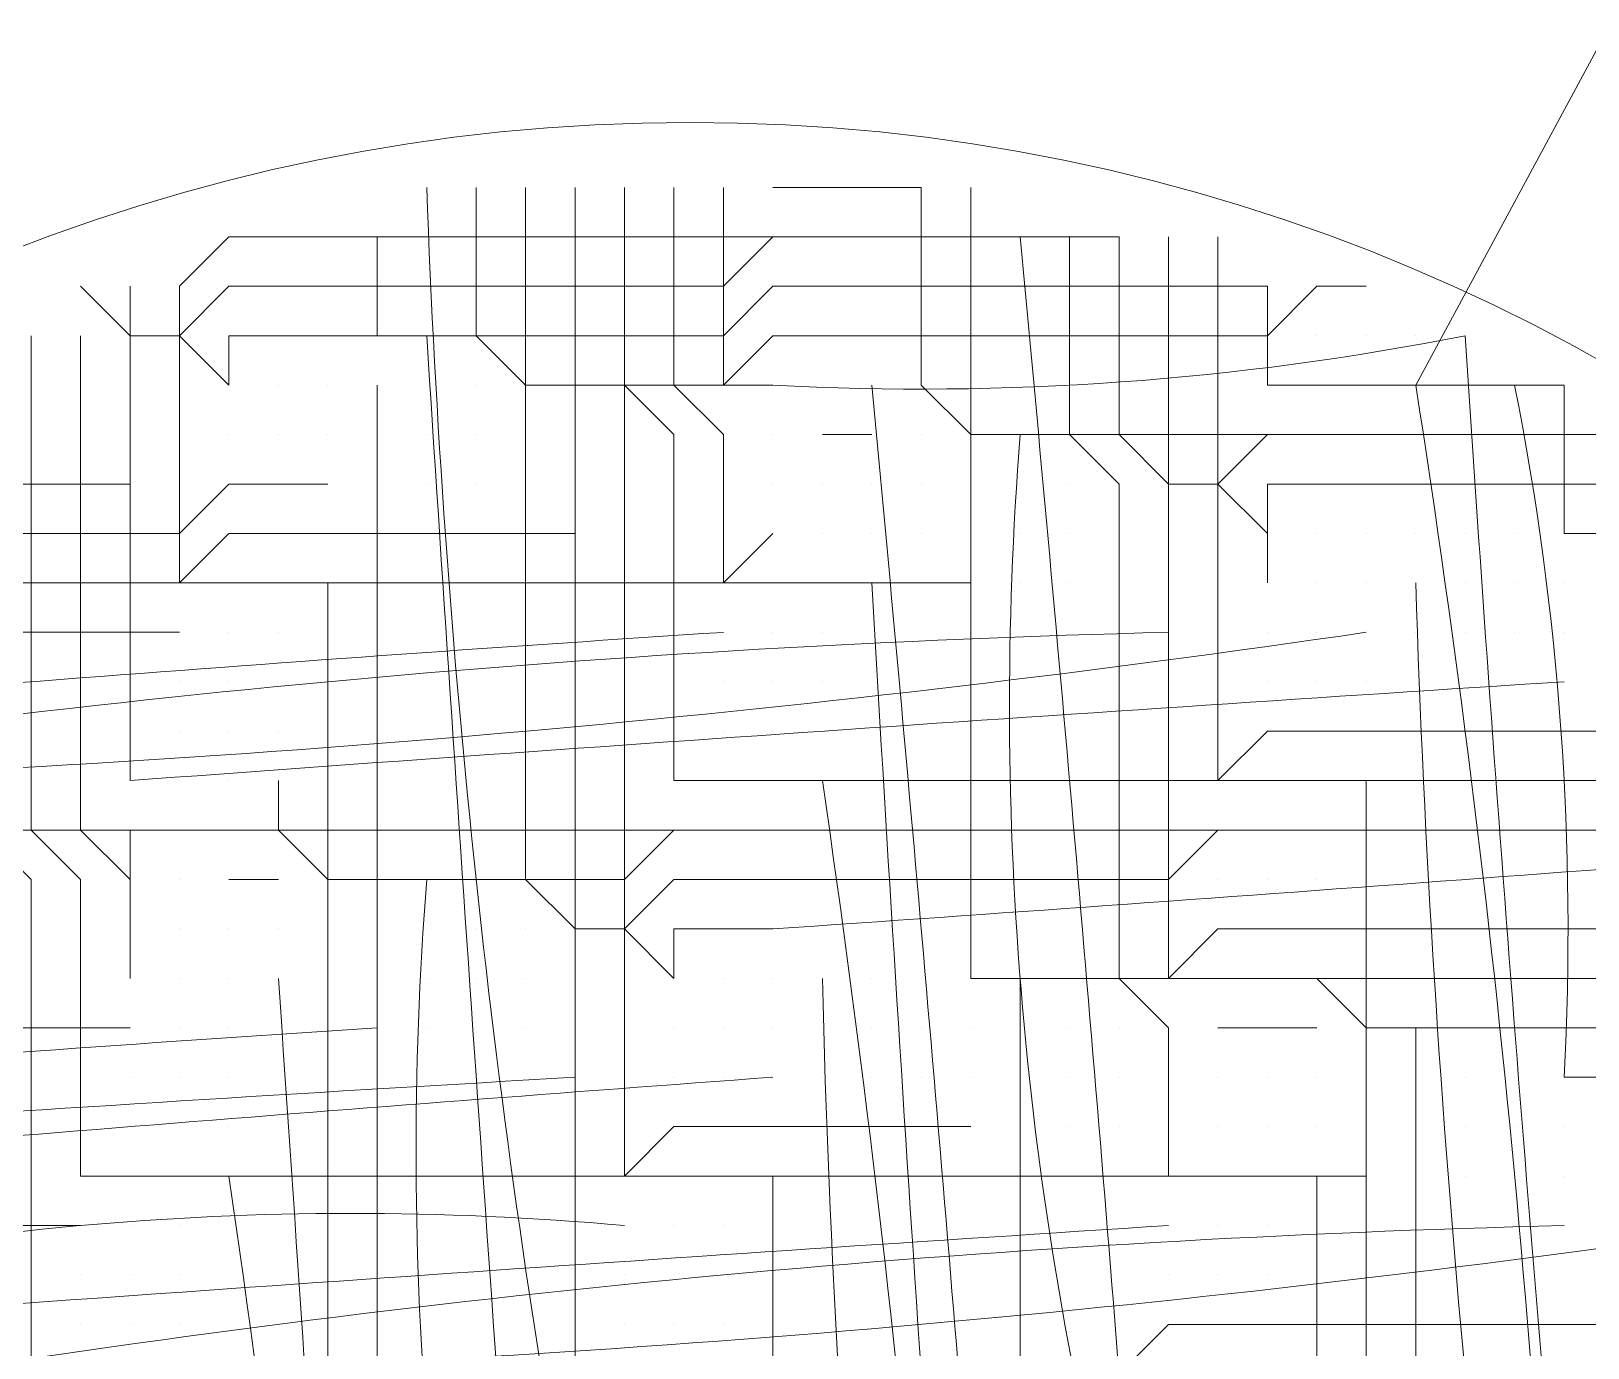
# Model space of a CAD drawing. Header units: centimetres. Extents: x -1638 to 1136, y -35 to 948.
# Drawn here: x -1094.463 to -1090.969, y 443.895 to 446.852 of the extents above; entities that cross this region are included whole.
import ezdxf

# ---------------------------------------------------------------- set-up
doc = ezdxf.new("R2010")
doc.units = ezdxf.units.CM
doc.layers.add('PDF _Attente électrique', color=1, linetype='Continuous')

# ---------------------------------------------------------------- blocks, each defined once
blk = doc.blocks.new('Attente électrique pour éclairage indirect')
at = {"layer": 'PDF _Attente électrique', "lineweight": 0}
for points in [[(1.6388, 1.6829), (1.5953, 1.6829), (1.5518, 1.6829), (1.5083, 1.6829), (1.4648, 1.6829), (1.4213, 1.6829), (1.3778, 1.6829), (1.3343, 1.6829), (1.2908, 1.6829), (1.2473, 1.6394), (1.2038, 1.6394), (1.1603, 1.6394), (1.1168, 1.6394), (1.0733, 1.6394), (1.0298, 1.6394), (0.9863, 1.6394), (0.9428, 1.6394), (0.8993, 1.6394), (0.8558, 1.6394), (0.8123, 1.6394), (0.7688, 1.6394, 0.030978), (0.6383, 3.0314), (3.3353, 8.0338)], [(-0.2317, 3.2054, 0.035309), (-0.1012, 1.9874), (-0.1012, 2.0309), (-0.1012, 2.0744), (-0.1012, 2.1179), (-0.0577, 2.1179), (-0.0142, 2.1179), (0.0293, 2.1179), (0.0728, 2.1179), (0.1163, 2.1179), (0.1598, 2.1179), (0.2033, 2.1179), (0.2468, 2.1179), (0.2903, 2.1179), (0.3338, 2.1179), (0.3773, 2.1179)], [(0.0293, 3.2054), (0.0293, 3.1619), (0.0293, 3.1184), (0.0293, 3.0749), (0.0293, 3.0314), (0.0728, 3.0314, 0.062258), (0.6818, 3.0749, 0.005917), (0.7688, 1.9439), (0.8123, 1.9439)], [(0.2903, 3.1619, -0.003759), (0.3773, 2.1614), (0.4208, 2.1614), (0.4643, 2.1614), (0.5078, 2.1614), (0.5513, 2.1614), (0.5948, 2.1614), (0.6383, 2.1614), (0.6818, 2.1614), (0.7253, 2.1614), (0.7688, 2.1614), (0.8123, 2.1614), (0.8558, 2.1614), (0.8993, 2.2049), (0.9428, 2.2049), (0.9863, 2.2049), (1.0298, 2.2049), (1.0733, 2.2049), (1.1168, 2.2049), (1.1603, 2.2049), (1.2038, 2.2049), (1.2473, 2.2049), (1.2908, 2.2049)], [(0.8123, 2.4224), (0.7688, 2.4224, 0.062258), (0.7253, 3.0314)], [(0.7688, 2.7704, 0.00237), (-0.4927, 2.6834), (-0.4927, 2.7269), (-0.4927, 2.7704), (-0.4927, 2.8139), (-0.4927, 2.8574), (-0.4927, 2.9009), (-0.4927, 2.9444), (-0.4927, 2.9879), (-0.4927, 3.0314), (-0.4927, 3.0749), (-0.5362, 3.1184)], [(0.9428, 2.2919, -0.027352), (-0.4927, 2.1614), (-0.5362, 2.1614), (-0.5797, 2.1614), (-0.5797, 2.2049), (-0.5797, 2.2484), (-0.5797, 2.2919), (-0.5797, 2.3354), (-0.5797, 2.3789), (-0.5797, 2.4224), (-0.5797, 2.4659), (-0.5797, 2.5094), (-0.5797, 2.5529), (-0.5797, 2.5964), (-0.6232, 2.6399)], [(-0.2317, 3.0749, 0.00237), (-0.1447, 1.8134), (-0.1012, 1.8134), (-0.0577, 1.8134), (-0.0142, 1.8134), (0.0293, 1.8134), (0.0728, 1.8134), (0.1163, 1.8134), (0.1598, 1.8134), (0.2033, 1.8134), (0.2468, 1.8134), (0.2903, 1.8134), (0.3338, 1.8134), (0.3773, 1.8569), (0.4208, 1.8569), (0.4643, 1.8569), (0.5078, 1.8569), (0.5513, 1.8569), (0.5948, 1.8569)], [(0.7688, 2.2919, 0.032811), (-0.6667, 2.1614), (-0.6667, 2.2049), (-0.6667, 2.2484), (-0.6667, 2.2919), (-0.6667, 2.3354), (-0.6667, 2.3789), (-0.6667, 2.4224), (-0.6667, 2.4659), (-0.6667, 2.5094), (-0.6667, 2.5529), (-0.6667, 2.5964), (-0.6667, 2.6399), (-0.7102, 2.6834), (-0.7102, 2.7269), (-0.7102, 2.7704), (-0.7102, 2.8139), (-0.7102, 2.8574), (-0.7102, 2.9009), (-0.7102, 2.9444), (-0.7102, 2.9879), (-0.7102, 3.0314)], [(-0.0577, 3.0314), (-0.0577, 2.9879), (-0.0577, 2.9444), (-0.0577, 2.9009), (-0.0577, 2.8574), (-0.0577, 2.8139), (-0.0577, 2.7704), (-0.0577, 2.7269), (-0.0577, 2.6834), (-0.0577, 2.6399), (-0.0577, 2.5964), (-0.0577, 2.5529), (-0.0142, 2.5094), (-0.0142, 2.5529), (0.0293, 2.5529), (0.0728, 2.5529, 0.002732), (1.2473, 2.6399)], [(1.3343, 2.1179, 0.003185), (0.2468, 2.0309, 0.003759), (0.1598, 3.0314)], [(0.2903, 2.9879, 0.082763), (0.3773, 1.9874), (0.3773, 2.0309), (0.4208, 2.0309, -0.005917), (1.5518, 2.1179), (1.5518, 2.0744), (1.5518, 2.0309), (1.5518, 1.9874), (1.5518, 1.9439), (1.5518, 1.9004), (1.5518, 1.8569), (1.5953, 1.8134), (1.5953, 1.7699), (1.5953, 1.7264), (1.5953, 1.6829), (1.5953, 1.6394), (1.5953, 1.5959), (1.5953, 1.5524), (1.5953, 1.5089), (1.5953, 1.4654), (1.5953, 1.4219), (1.5953, 1.3784), (1.6388, 1.3349)], [(0.5948, 2.8139, -0.027352), (-0.8407, 2.6834), (-0.8842, 2.6834), (-0.9277, 2.6834), (-0.9712, 2.6834), (-0.9712, 2.7269), (-0.9712, 2.7704), (-0.9712, 2.8139), (-0.9712, 2.8574)], [(0.1598, 2.8574, 0.004444), (0.2468, 1.5524), (0.2903, 1.5524), (0.2903, 1.5089), (0.2903, 1.4654), (0.2903, 1.4219), (0.3338, 1.4219), (0.3773, 1.4219), (0.4208, 1.4219), (0.4208, 1.3784), (0.4208, 1.3349), (0.4208, 1.2914), (0.4208, 1.2479), (0.4208, 1.2044), (0.4208, 1.1609), (0.4208, 1.1174), (0.4208, 1.0739, 0.002732), (1.5953, 1.1609)], [(0.6383, 2.8574, 0.030978), (0.7688, 1.4654), (0.7688, 1.5089), (0.8123, 1.5089), (0.8558, 1.5089), (0.8993, 1.5089), (0.9428, 1.5089), (0.9863, 1.5089), (1.0298, 1.5089), (1.0733, 1.5089), (1.1168, 1.5089), (1.1603, 1.5089), (1.2038, 1.5089), (1.2473, 1.5524), (1.2908, 1.5524), (1.3343, 1.5524), (1.3778, 1.5524), (1.4213, 1.5524), (1.4648, 1.5524), (1.5083, 1.5524), (1.5518, 1.5524), (1.5953, 1.5524), (1.6388, 1.5524)], [(0.0728, 2.4224, 0.003185), (-1.0147, 2.3354), (-1.0147, 2.3789), (-1.0147, 2.4224), (-1.0147, 2.4659), (-1.0147, 2.5094), (-1.0147, 2.5529), (-1.0147, 2.5964), (-1.0147, 2.6399), (-1.0147, 2.6834), (-1.0582, 2.7269), (-1.0582, 2.7704), (-1.0582, 2.8139)], [(0.4208, 2.8139, 0.032811), (-1.0147, 2.6834), (-1.0147, 2.7269), (-1.0147, 2.7704), (-1.0147, 2.8139), (-0.9712, 2.8139), (-0.9277, 2.8139)], [(-1.1017, 2.7704), (-1.1017, 2.7269), (-1.0582, 2.6834), (-1.0582, 2.6399), (-1.0582, 2.5964), (-1.0582, 2.5529), (-1.0582, 2.5094), (-1.0582, 2.4659), (-1.0582, 2.4224), (-1.0582, 2.3789), (-1.0582, 2.3354), (-1.0582, 2.2919), (-1.0582, 2.2484), (-1.0147, 2.2049), (-1.0147, 2.1614), (-1.0147, 2.2049, -0.09017), (-0.0577, 2.2919)], [(0.1163, 2.6834, -0.027352), (0.2468, 1.2479), (0.2903, 1.2479), (0.3338, 1.2479), (0.3773, 1.2479), (0.4208, 1.2479), (0.4643, 1.2479), (0.5078, 1.2479), (0.5513, 1.2479), (0.5948, 1.2479), (0.6383, 1.2479), (0.6818, 1.2479), (0.7253, 1.2479), (0.7688, 1.2914), (0.8123, 1.2914), (0.8558, 1.2914), (0.8993, 1.2914), (0.9428, 1.2914), (0.9863, 1.2914), (1.0298, 1.2914), (1.0733, 1.2914), (1.1168, 1.2914), (1.1603, 1.2914)], [(-0.2317, 2.5964, 0.082763), (-0.1447, 1.5959), (-0.1447, 1.6394), (-0.1012, 1.6394, 0.027352), (1.3343, 1.7699)], [(0.4208, 2.2919, 0.00237), (-0.8407, 2.2049), (-0.8407, 2.2484), (-0.8407, 2.2919), (-0.8407, 2.3354), (-0.8407, 2.3789), (-0.8407, 2.4224), (-0.8407, 2.4659), (-0.8407, 2.5094)], [(-0.3622, 2.5094, -0.002075), (-0.2752, 1.1609), (-0.2317, 1.2044), (-0.1882, 1.2044), (-0.1447, 1.2044), (-0.1012, 1.2044), (-0.0577, 1.2044), (-0.0142, 1.2044), (0.0293, 1.2044), (0.0728, 1.2044), (0.1163, 1.2044), (0.1598, 1.2044), (0.2033, 1.2044), (0.2468, 1.2044)], [(1.5518, 1.8569, 0.062258), (1.5953, 1.2044, 0.035081), (0.2468, 1.0739, -0.032811), (0.1163, 2.5094)], [(1.5518, 2.0744, 0.008264), (0.5948, 1.9874), (0.5948, 2.0309), (0.5948, 2.0744), (0.5948, 2.1179), (0.5948, 2.1614), (0.5948, 2.2049), (0.5948, 2.2484), (0.5948, 2.2919), (0.5948, 2.3354), (0.5948, 2.3789), (0.5948, 2.4224), (0.5948, 2.4659), (0.5513, 2.5094)], [(-0.4057, 2.3354, -0.027352), (-0.2752, 0.8999), (-0.2317, 0.8999), (-0.1882, 0.8999), (-0.1447, 0.8999), (-0.1012, 0.8999), (-0.0577, 0.8999), (-0.0142, 0.8999), (0.0293, 0.8999), (0.0728, 0.8999), (0.1163, 0.8999), (0.1598, 0.8999), (0.2033, 0.8999), (0.2468, 0.9434), (0.2903, 0.9434), (0.3338, 0.9434), (0.3773, 0.9434), (0.4208, 0.9434)]]:
    blk.add_lwpolyline(points, format="xyb", dxfattribs=at)
for points in [[(-0.1882, 3.2054), (-0.1882, 3.1619), (-0.1882, 3.1184), (-0.1882, 3.0749), (-0.1447, 3.0314), (-0.1447, 2.9879), (-0.1447, 2.9444), (-0.1447, 2.9009), (-0.1447, 2.8574), (-0.1447, 2.8139), (-0.1447, 2.7704), (-0.1447, 2.7269), (-0.1447, 2.6834), (-0.1447, 2.6399), (-0.1447, 2.5964), (-0.1012, 2.5529), (-0.1012, 2.5094), (-0.1012, 2.4659), (-0.1012, 2.4224), (-0.1012, 2.3789), (-0.1012, 2.3354), (-0.1012, 2.2919), (-0.1012, 2.2484), (-0.1012, 2.2049), (-0.1012, 2.1614)], [(0.3773, 2.1614), (0.4208, 2.2049), (0.4643, 2.2049), (0.5078, 2.2049), (0.5513, 2.2049), (0.5948, 2.2049), (0.6383, 2.2049), (0.6818, 2.2049), (0.7253, 2.2049), (0.7688, 2.2049), (0.8123, 2.2049)], [(-0.1447, 3.2054), (-0.1447, 3.1619), (-0.1447, 3.1184), (-0.1447, 3.0749), (-0.1447, 3.0314), (-0.1012, 3.0314), (-0.0577, 3.0314), (-0.0142, 3.0314), (0.0293, 3.0314), (0.0728, 3.0749), (0.1163, 3.0749), (0.1598, 3.0749), (0.2033, 3.0749), (0.2468, 3.0749), (0.2903, 3.0749), (0.3338, 3.0749), (0.3773, 3.0749), (0.4208, 3.0749), (0.4643, 3.0749), (0.5078, 3.0749), (0.5513, 3.1184), (0.5948, 3.1184)], [(-0.1012, 3.2054), (-0.1012, 3.1619), (-0.1012, 3.1184), (-0.1012, 3.0749), (-0.1012, 3.0314), (-0.1012, 2.9879), (-0.1012, 2.9444), (-0.1012, 2.9009), (-0.1012, 2.8574), (-0.1012, 2.8139), (-0.1012, 2.7704), (-0.1012, 2.7269), (-0.1012, 2.6834), (-0.1012, 2.6399), (-0.1012, 2.5964), (-0.1012, 2.5529), (-0.0577, 2.5529), (-0.0142, 2.5964), (0.0293, 2.5964), (0.0728, 2.5964), (0.1163, 2.5964), (0.1598, 2.5964), (0.2033, 2.5964), (0.2468, 2.5964), (0.2903, 2.5964), (0.3338, 2.5964), (0.3773, 2.5964), (0.4208, 2.5964), (0.4643, 2.6399), (0.5078, 2.6399), (0.5513, 2.6399), (0.5948, 2.6399), (0.6383, 2.6399), (0.6818, 2.6399), (0.7253, 2.6399), (0.7688, 2.6399), (0.8123, 2.6399)], [(-0.0577, 3.2054), (-0.0577, 3.1619), (-0.0577, 3.1184), (-0.0577, 3.0749), (-0.0577, 3.0314), (-0.0142, 2.9879), (-0.0142, 2.9444), (-0.0142, 2.9009), (-0.0142, 2.8574), (-0.0142, 2.8139), (-0.0142, 2.7704), (-0.0142, 2.7269), (-0.0142, 2.6834), (0.0293, 2.6834), (0.0728, 2.6834), (0.1163, 2.6834), (0.1598, 2.6834), (0.2033, 2.6834), (0.2468, 2.6834), (0.2903, 2.6834), (0.3338, 2.6834), (0.3773, 2.6834), (0.4208, 2.6834), (0.4643, 2.6834), (0.5078, 2.7269), (0.5513, 2.7269), (0.5948, 2.7269), (0.6383, 2.7269), (0.6818, 2.7269), (0.7253, 2.7269), (0.7688, 2.7269), (0.8123, 2.7269)], [(-0.0142, 3.2054), (-0.0142, 3.1619), (-0.0142, 3.1184), (-0.0142, 3.0749), (-0.0142, 3.0314), (0.0293, 2.9879), (0.0293, 2.9444), (0.0293, 2.9009), (0.0293, 2.8574), (0.0728, 2.8574), (0.1163, 2.8574), (0.1598, 2.8574), (0.2033, 2.8574), (0.2468, 2.8574)], [(0.0728, 3.2054), (0.1163, 3.2054), (0.1598, 3.2054), (0.2033, 3.2054), (0.2033, 3.1619), (0.2033, 3.1184), (0.2033, 3.0749), (0.2033, 3.0314), (0.2468, 2.9879), (0.2468, 2.9444), (0.2468, 2.9009), (0.2468, 2.8574), (0.2468, 2.8139), (0.2468, 2.7704), (0.2468, 2.7269), (0.2468, 2.6834), (0.2468, 2.6399), (0.2468, 2.5964), (0.2468, 2.5529), (0.2468, 2.5094), (0.2903, 2.5094), (0.3338, 2.5094), (0.3773, 2.5094), (0.4208, 2.5094), (0.4643, 2.5529), (0.5078, 2.5529), (0.5513, 2.5529), (0.5948, 2.5529), (0.6383, 2.5529), (0.6818, 2.5529), (0.7253, 2.5529), (0.7688, 2.5529), (0.8123, 2.5529)], [(0.0728, 3.2054), (0.0728, 3.2054)], [(0.1163, 3.2054), (0.1163, 3.2054)], [(0.1598, 3.2054), (0.1598, 3.2054)], [(0.2468, 3.2054), (0.2468, 3.1619), (0.2468, 3.1184), (0.2468, 3.0749), (0.2468, 3.0314), (0.2468, 2.9879), (0.2903, 2.9879), (0.3338, 2.9879), (0.3773, 2.9879), (0.4208, 2.9879), (0.4643, 2.9879), (0.5078, 2.9879)], [(-0.4927, 3.1184), (-0.4927, 3.0749), (-0.4492, 3.0749), (-0.4057, 3.1184), (-0.3622, 3.1184), (-0.3187, 3.1184), (-0.2752, 3.1184), (-0.2317, 3.1184), (-0.1882, 3.1184), (-0.1447, 3.1184), (-0.1012, 3.1184), (-0.0577, 3.1184), (-0.0142, 3.1184), (0.0293, 3.1184), (0.0728, 3.1619), (0.1163, 3.1619), (0.1598, 3.1619), (0.2033, 3.1619), (0.2468, 3.1619), (0.2903, 3.1619), (0.3338, 3.1619), (0.3773, 3.1619), (0.3773, 3.1184), (0.3773, 3.0749), (0.3773, 3.0314), (0.3773, 2.9879), (0.4208, 2.9444), (0.4208, 2.9009), (0.4208, 2.8574), (0.4208, 2.8139), (0.4208, 2.7704), (0.4208, 2.7269), (0.4208, 2.6834), (0.4208, 2.6399), (0.4208, 2.5964), (0.4208, 2.5529), (0.4208, 2.5094), (0.4643, 2.5094), (0.5078, 2.5094), (0.5513, 2.5094), (0.5948, 2.5094), (0.6383, 2.5094), (0.6818, 2.5094), (0.7253, 2.5094), (0.7688, 2.5094), (0.8123, 2.5094)], [(0.0728, 3.1619), (0.0293, 3.1619), (-0.0142, 3.1619), (-0.0577, 3.1619), (-0.1012, 3.1619), (-0.1447, 3.1619), (-0.1882, 3.1619), (-0.2317, 3.1619), (-0.2752, 3.1619), (-0.3187, 3.1619), (-0.3622, 3.1619), (-0.4057, 3.1619), (-0.4492, 3.1184), (-0.4492, 3.0749), (-0.4057, 3.0314), (-0.4057, 3.0749), (-0.3622, 3.0749), (-0.3187, 3.0749), (-0.2752, 3.0749), (-0.2317, 3.0749), (-0.1882, 3.0749), (-0.1447, 3.0749), (-0.1012, 3.0749), (-0.0577, 3.0749), (-0.0142, 3.0749), (0.0293, 3.0749), (0.0728, 3.1184), (0.1163, 3.1184), (0.1598, 3.1184), (0.2033, 3.1184), (0.2468, 3.1184), (0.2903, 3.1184), (0.3338, 3.1184), (0.3773, 3.1184), (0.4208, 3.1184), (0.4643, 3.1184), (0.5078, 3.1184), (0.5078, 3.0749), (0.5078, 3.0314), (0.5513, 3.0314), (0.5948, 3.0314), (0.6383, 3.0314), (0.6818, 3.0314), (0.7253, 3.0314), (0.7688, 3.0314), (0.7688, 2.9879), (0.7688, 2.9444), (0.7688, 2.9009), (0.8123, 2.9009)], [(-0.4057, 3.1619), (-0.4057, 3.1619)], [(-0.3622, 3.1619), (-0.3622, 3.1619)], [(-0.3187, 3.1619), (-0.3187, 3.1619)], [(-0.2752, 3.0749), (-0.2752, 3.1184), (-0.2752, 3.1619)], [(0.0728, 3.1619), (0.0728, 3.1619)], [(0.1163, 3.1619), (0.1163, 3.1619)], [(0.1598, 3.1619), (0.1598, 3.1619)], [(0.3338, 3.1619), (0.3338, 3.1184), (0.3338, 3.0749), (0.3338, 3.0314), (0.3338, 2.9879), (0.3773, 2.9444), (0.3773, 2.9009), (0.3773, 2.8574), (0.3773, 2.8139), (0.3773, 2.7704), (0.3773, 2.7269), (0.3773, 2.6834), (0.3773, 2.6399), (0.3773, 2.5964), (0.3773, 2.5529), (0.3773, 2.5094), (0.4208, 2.4659), (0.4208, 2.4224), (0.4208, 2.3789), (0.4208, 2.3354), (0.4643, 2.3354), (0.5078, 2.3354), (0.5513, 2.3354), (0.5948, 2.3354)], [(0.4208, 3.1619), (0.4208, 3.1184), (0.4208, 3.0749), (0.4208, 3.0314), (0.4208, 2.9879), (0.4208, 2.9444), (0.4643, 2.9444), (0.5078, 2.9879), (0.5513, 2.9879), (0.5948, 2.9879), (0.6383, 2.9879), (0.6818, 2.9879), (0.7253, 2.9879), (0.7688, 2.9879), (0.8123, 2.9879)], [(0.4643, 3.1619), (0.4643, 3.1184), (0.4643, 3.0749), (0.4643, 3.0314), (0.4643, 2.9879), (0.4643, 2.9444), (0.5078, 2.9009), (0.5078, 2.8574), (0.5078, 2.9009), (0.5078, 2.9444), (0.5513, 2.9444), (0.5948, 2.9444), (0.6383, 2.9444), (0.6818, 2.9444), (0.7253, 2.9444), (0.7688, 2.9444), (0.8123, 2.9444)], [(-0.4057, 3.1184), (-0.4057, 3.1184)], [(-0.3622, 3.1184), (-0.3622, 3.1184)], [(-0.3187, 3.1184), (-0.3187, 3.1184)], [(0.0728, 3.1184), (0.0728, 3.1184)], [(0.1163, 3.1184), (0.1163, 3.1184)], [(0.1598, 3.1184), (0.1598, 3.1184)], [(0.5513, 3.1184), (0.5513, 3.1184)], [(-0.5797, 3.0749), (-0.5797, 3.0749)], [(-0.5797, 3.0749), (-0.5797, 3.0314), (-0.5797, 2.9879), (-0.5797, 2.9444), (-0.5797, 2.9009), (-0.5797, 2.8574), (-0.5797, 2.8139), (-0.5797, 2.7704), (-0.5797, 2.7269), (-0.5797, 2.6834), (-0.5797, 2.6399), (-0.5362, 2.5964), (-0.5362, 2.5529), (-0.5362, 2.5094), (-0.5362, 2.4659), (-0.5362, 2.4224), (-0.5362, 2.3789), (-0.5362, 2.3354), (-0.4927, 2.3354), (-0.4492, 2.3354), (-0.4057, 2.3354), (-0.3622, 2.3354), (-0.3187, 2.3354), (-0.2752, 2.3354), (-0.2317, 2.3354), (-0.1882, 2.3354), (-0.1447, 2.3354), (-0.1012, 2.3354), (-0.0577, 2.3354), (-0.0142, 2.3789), (0.0293, 2.3789), (0.0728, 2.3789), (0.1163, 2.3789), (0.1598, 2.3789), (0.2033, 2.3789), (0.2468, 2.3789)], [(-0.5362, 3.0749), (-0.5362, 3.0749)], [(-0.5362, 3.0749), (-0.5362, 3.0314), (-0.5362, 2.9879), (-0.5362, 2.9444), (-0.5362, 2.9009), (-0.5362, 2.8574), (-0.5362, 2.8139), (-0.5362, 2.7704), (-0.5362, 2.7269), (-0.5362, 2.6834), (-0.5362, 2.6399), (-0.4927, 2.5964), (-0.4927, 2.5529), (-0.4927, 2.5094), (-0.4927, 2.5529), (-0.4927, 2.5964), (-0.4927, 2.6399), (-0.4492, 2.6399), (-0.4057, 2.6399), (-0.3622, 2.6399), (-0.3187, 2.6399), (-0.2752, 2.6399), (-0.2317, 2.6399), (-0.1882, 2.6399), (-0.1447, 2.6399), (-0.1012, 2.6399), (-0.0577, 2.6399), (-0.0142, 2.6399)], [(-0.4492, 3.0749), (-0.4492, 3.0314), (-0.4492, 2.9879), (-0.4492, 2.9444), (-0.4492, 2.9009), (-0.4492, 2.8574), (-0.4057, 2.8574), (-0.3622, 2.8574), (-0.3187, 2.8574), (-0.2752, 2.8574), (-0.2317, 2.8574), (-0.1882, 2.8574), (-0.1447, 2.8574), (-0.1012, 2.8574), (-0.0577, 2.8574), (-0.0142, 2.8574), (0.0293, 2.8574), (0.0728, 2.9009)], [(-0.3622, 3.0749), (-0.3622, 3.0749)], [(-0.3187, 3.0749), (-0.3187, 3.0749)], [(0.0728, 3.0749), (0.0728, 3.0749)], [(0.1163, 3.0749), (0.1163, 3.0749)], [(0.1598, 3.0749), (0.1598, 3.0749)], [(0.5513, 3.0749), (0.5513, 3.0749)], [(0.5948, 3.0749), (0.5948, 3.0749)], [(0.6383, 3.0749), (0.6383, 3.0749)], [(-0.6667, 3.0314), (-0.6667, 2.9879), (-0.6667, 2.9444), (-0.6667, 2.9009), (-0.6667, 2.8574), (-0.6667, 2.8139), (-0.6667, 2.7704), (-0.6667, 2.7269), (-0.6667, 2.6834), (-0.6667, 2.6399), (-0.6232, 2.6399), (-0.5797, 2.6399), (-0.5362, 2.6399), (-0.4927, 2.6399)], [(-0.5797, 3.0314), (-0.5797, 3.0314)], [(-0.5362, 3.0314), (-0.5362, 3.0314)], [(-0.4927, 3.0314), (-0.4927, 3.0314)], [(-0.4492, 3.0314), (-0.4492, 3.0314)], [(-0.4057, 3.0314), (-0.4057, 3.0314)], [(-0.3622, 3.0314), (-0.3622, 3.0314)], [(-0.3622, 3.0314), (-0.3622, 3.0314)], [(-0.3187, 3.0314), (-0.3187, 3.0314)], [(-0.3187, 3.0314), (-0.3187, 3.0314)], [(-0.2752, 3.0314), (-0.2752, 3.0314)], [(-0.2752, 3.0314), (-0.2752, 2.9879), (-0.2752, 2.9444), (-0.2752, 2.9009), (-0.2752, 2.8574), (-0.2752, 2.8139), (-0.2752, 2.7704), (-0.2752, 2.7269), (-0.2752, 2.6834), (-0.2752, 2.6399), (-0.2752, 2.5964), (-0.2752, 2.5529), (-0.2752, 2.5094), (-0.2752, 2.4659), (-0.2752, 2.4224), (-0.2752, 2.3789), (-0.2752, 2.3354), (-0.2752, 2.2919), (-0.2752, 2.2484), (-0.2752, 2.2049), (-0.2752, 2.1614)], [(-0.2317, 3.0314), (-0.2317, 3.0314)], [(-0.1882, 3.0314), (-0.1882, 3.0314)], [(0.0728, 3.0314), (0.0728, 3.0314)], [(0.1163, 3.0314), (0.1163, 3.0314)], [(0.5513, 3.0314), (0.5513, 3.0314)], [(0.5948, 3.0314), (0.5948, 3.0314)], [(-0.5797, 2.9879), (-0.5797, 2.9879)], [(-0.5362, 2.9879), (-0.5362, 2.9879)], [(-0.4927, 2.9879), (-0.4927, 2.9879)], [(-0.4492, 2.9879), (-0.4492, 2.9879)], [(-0.4492, 2.9444), (-0.4492, 2.9879)], [(-0.4057, 2.9879), (-0.4057, 2.9879)], [(-0.4057, 2.9879), (-0.4057, 2.9879)], [(-0.3622, 2.9879), (-0.3622, 2.9879)], [(-0.3622, 2.9879), (-0.3622, 2.9879)], [(-0.3187, 2.9879), (-0.3187, 2.9879)], [(-0.3187, 2.9879), (-0.3187, 2.9879)], [(-0.2752, 2.9879), (-0.2752, 2.9879)], [(-0.2317, 2.9879), (-0.2317, 2.9879)], [(-0.1882, 2.9879), (-0.1882, 2.9879)], [(-0.1447, 2.9879), (-0.1447, 2.9879)], [(-0.1012, 2.9879), (-0.1012, 2.9879)], [(-0.0577, 2.9879), (-0.0577, 2.9879)], [(-0.0142, 2.9879), (-0.0142, 2.9879)], [(0.0293, 2.9879), (0.0293, 2.9879)], [(0.0293, 2.9009), (0.0293, 2.9444), (0.0293, 2.9879)], [(0.0728, 2.9879), (0.0728, 2.9879)], [(0.0728, 2.9879), (0.0728, 2.9879)], [(0.1163, 2.9879), (0.1163, 2.9879)], [(0.1163, 2.9879), (0.1163, 2.9879)], [(0.1598, 2.9879), (0.1163, 2.9879)], [(0.1598, 2.9879), (0.1598, 2.9879)], [(0.2033, 2.9879), (0.2033, 2.9879)], [(0.5078, 2.9879), (0.5078, 2.9879)], [(0.5513, 2.9879), (0.5513, 2.9879)], [(0.5948, 2.9879), (0.5948, 2.9879)], [(-0.1012, 2.9009), (-0.1447, 2.9009), (-0.1882, 2.9009), (-0.2317, 2.9009), (-0.2752, 2.9009), (-0.3187, 2.9009), (-0.3622, 2.9009), (-0.4057, 2.9009), (-0.4492, 2.8574), (-0.4927, 2.8574), (-0.5362, 2.8574), (-0.5797, 2.8574), (-0.6232, 2.8574)], [(-0.6232, 2.9009), (-0.5797, 2.9009), (-0.5362, 2.9009), (-0.4927, 2.9009), (-0.4492, 2.9009), (-0.4057, 2.9444), (-0.3622, 2.9444), (-0.3187, 2.9444)], [(-0.8842, 2.9444), (-0.8407, 2.9444), (-0.7972, 2.9444), (-0.7537, 2.9444), (-0.7102, 2.9444), (-0.6667, 2.9444), (-0.6232, 2.9444), (-0.5797, 2.9444), (-0.5362, 2.9444), (-0.4927, 2.9444)], [(-0.4057, 2.9444), (-0.4057, 2.9444)], [(-0.3622, 2.9444), (-0.3622, 2.9444)], [(-0.3187, 2.9444), (-0.3187, 2.9444)], [(-0.2752, 2.9444), (-0.2752, 2.9444)], [(-0.2317, 2.9444), (-0.2317, 2.9444)], [(-0.1882, 2.9444), (-0.1882, 2.9444)], [(-0.1447, 2.9444), (-0.1447, 2.9444)], [(-0.1012, 2.9444), (-0.1012, 2.9444)], [(-0.0577, 2.9444), (-0.0577, 2.9444)], [(-0.0142, 2.9444), (-0.0142, 2.9444)], [(0.0728, 2.9444), (0.0728, 2.9444)], [(0.0728, 2.9444), (0.0728, 2.9444)], [(0.1163, 2.9444), (0.1163, 2.9444)], [(0.1163, 2.9444), (0.1163, 2.9444)], [(0.1598, 2.9444), (0.1598, 2.9444)], [(0.1598, 2.9444), (0.1598, 2.9444)], [(0.2033, 2.9444), (0.2033, 2.9444)], [(0.2468, 2.9444), (0.2468, 2.9444)], [(0.2903, 2.9444), (0.2903, 2.9444)], [(0.3338, 2.9444), (0.3338, 2.9444)], [(0.3773, 2.9444), (0.3773, 2.9444)], [(0.4643, 2.9444), (0.4643, 2.9009), (0.4643, 2.8574), (0.4643, 2.8139), (0.4643, 2.7704), (0.4643, 2.7269), (0.4643, 2.6834), (0.5078, 2.6834), (0.5513, 2.6834), (0.5948, 2.6834), (0.6383, 2.6834), (0.6818, 2.6834), (0.7253, 2.6834), (0.7688, 2.6834), (0.8123, 2.6834), (0.8558, 2.6834), (0.8993, 2.6834), (0.9428, 2.6834), (0.9863, 2.7269), (1.0298, 2.7269), (1.0733, 2.7269), (1.1168, 2.7269)], [(0.5513, 2.9444), (0.5513, 2.9444)], [(0.5948, 2.9444), (0.5948, 2.9444)], [(-0.4057, 2.9009), (-0.4057, 2.9009)], [(-0.3622, 2.9009), (-0.3622, 2.9009)], [(-0.3187, 2.9009), (-0.3187, 2.9009)], [(-0.0577, 2.9009), (-0.0577, 2.9009)], [(-0.0142, 2.9009), (-0.0142, 2.9009)], [(0.0728, 2.9009), (0.0728, 2.9009)], [(0.1163, 2.9009), (0.1163, 2.9009)], [(0.1163, 2.9009), (0.1163, 2.9009)], [(0.1598, 2.9009), (0.1598, 2.9009)], [(0.1598, 2.9009), (0.1598, 2.9009)], [(0.2033, 2.9009), (0.2033, 2.9009)], [(0.2468, 2.9009), (0.2468, 2.9009)], [(0.2903, 2.9009), (0.2903, 2.9009)], [(0.3338, 2.9009), (0.3338, 2.9009)], [(0.3773, 2.9009), (0.3773, 2.9009)], [(0.4208, 2.9009), (0.4208, 2.9009)], [(0.4643, 2.9009), (0.4643, 2.9009)], [(0.5513, 2.9009), (0.5513, 2.9009)], [(0.5513, 2.9009), (0.5513, 2.9009)], [(0.5948, 2.9009), (0.5948, 2.9009)], [(0.5948, 2.9009), (0.5948, 2.9009)], [(0.6383, 2.9009), (0.6383, 2.9009)], [(0.6383, 2.9009), (0.6383, 2.9009)], [(0.6818, 2.9009), (0.6818, 2.9009)], [(0.7253, 2.9009), (0.7253, 2.9009)], [(-0.4057, 2.8574), (-0.4057, 2.8574)], [(-0.3622, 2.8574), (-0.3622, 2.8574)], [(-0.3187, 2.8574), (-0.3187, 2.8139), (-0.3187, 2.7704), (-0.3187, 2.7269), (-0.3187, 2.6834), (-0.3187, 2.6399), (-0.3187, 2.5964), (-0.2752, 2.5964), (-0.2317, 2.5964), (-0.1882, 2.5964), (-0.1447, 2.5964), (-0.1012, 2.5964), (-0.0577, 2.5964), (-0.0142, 2.6399), (0.0293, 2.6399), (0.0728, 2.6399), (0.1163, 2.6399), (0.1598, 2.6399), (0.2033, 2.6399), (0.2468, 2.6399), (0.2903, 2.6399), (0.3338, 2.6399), (0.3773, 2.6399), (0.4208, 2.6399), (0.4643, 2.6399)], [(0.0728, 2.8574), (0.0728, 2.8574)], [(0.1163, 2.8574), (0.1163, 2.8574)], [(0.2903, 2.8574), (0.2903, 2.8574)], [(0.3338, 2.8574), (0.3338, 2.8574)], [(0.3773, 2.8574), (0.3773, 2.8574)], [(0.4208, 2.8574), (0.4208, 2.8574)], [(0.4643, 2.8574), (0.4643, 2.8574)], [(0.5078, 2.8574), (0.5078, 2.8574)], [(0.5513, 2.8574), (0.5513, 2.8574)], [(0.5513, 2.8574), (0.5513, 2.8574)], [(0.5948, 2.8574), (0.5948, 2.8574)], [(0.5948, 2.8574), (0.5948, 2.8574)], [(0.6383, 2.8574), (0.6383, 2.8574)], [(0.6818, 2.8574), (0.6818, 2.8574)], [(0.7253, 2.8574), (0.7253, 2.8574)], [(0.7688, 2.8574), (0.7688, 2.8574)], [(-1.0582, 2.7704), (-1.0147, 2.7704), (-0.9712, 2.7704), (-0.9277, 2.8139), (-0.8842, 2.8139), (-0.8407, 2.8139), (-0.7972, 2.8139), (-0.7537, 2.8139), (-0.7102, 2.8139), (-0.6667, 2.8139), (-0.6232, 2.8139), (-0.5797, 2.8139), (-0.5362, 2.8139), (-0.4927, 2.8139), (-0.4492, 2.8139)], [(-0.4492, 2.8139), (-0.4492, 2.8139)], [(-0.4057, 2.8139), (-0.4057, 2.8139)], [(-0.3622, 2.8139), (-0.3622, 2.8139)], [(0.0293, 2.8139), (0.0293, 2.8139)], [(0.0728, 2.8139), (0.0728, 2.8139)], [(0.1163, 2.8139), (0.1163, 2.8139)], [(0.4643, 2.8139), (0.4643, 2.8139)], [(0.5078, 2.8139), (0.5078, 2.8139)], [(0.5513, 2.8139), (0.5513, 2.8139)], [(0.5948, 2.8139), (0.5948, 2.8139)], [(0.6383, 2.8139), (0.6383, 2.8139)], [(0.6818, 2.8139), (0.6818, 2.8139)], [(0.7253, 2.8139), (0.7253, 2.8139)], [(0.7688, 2.8139), (0.7688, 2.8139)], [(-0.4492, 2.7704), (-0.4492, 2.7704)], [(-0.4057, 2.7704), (-0.4057, 2.7704)], [(-0.3622, 2.7704), (-0.3622, 2.7704)], [(0.0293, 2.7704), (0.0293, 2.7704)], [(0.0728, 2.7704), (0.0728, 2.7704)], [(0.1163, 2.7704), (0.1163, 2.7704)], [(0.5078, 2.7704), (0.5078, 2.7704)], [(0.5513, 2.7704), (0.5513, 2.7704)], [(0.5948, 2.7704), (0.5948, 2.7704)], [(-0.4492, 2.7269), (-0.4492, 2.7269)], [(-0.4057, 2.7269), (-0.4057, 2.7269)], [(-0.3622, 2.7269), (-0.3622, 2.7269)], [(0.0293, 2.7269), (0.0293, 2.7269)], [(0.0728, 2.7269), (0.0728, 2.7269)], [(0.1163, 2.7269), (0.1163, 2.7269)], [(0.5078, 2.7269), (0.5078, 2.7269)], [(0.5513, 2.7269), (0.5513, 2.7269)], [(0.5948, 2.7269), (0.5948, 2.7269)], [(-0.4492, 2.6834), (-0.4492, 2.6834)], [(-0.4057, 2.6834), (-0.4057, 2.6834)], [(-0.3187, 2.1614), (-0.3187, 2.2049), (-0.3187, 2.2484), (-0.3187, 2.2919), (-0.3187, 2.3354), (-0.3187, 2.3789), (-0.3187, 2.4224), (-0.3187, 2.4659), (-0.3187, 2.5094), (-0.3187, 2.5529), (-0.3187, 2.5964), (-0.3622, 2.6399), (-0.3622, 2.6834)], [(0.0293, 2.6834), (0.0293, 2.6834)], [(0.0728, 2.6834), (0.0728, 2.6834)], [(0.5078, 2.6834), (0.5078, 2.6834)], [(0.5513, 2.6834), (0.5513, 2.6834)], [(0.5948, 2.6834), (0.5948, 2.6399), (0.5948, 2.5964), (0.5948, 2.5529), (0.5948, 2.5094), (0.5948, 2.4659), (0.6383, 2.4659), (0.6818, 2.4659), (0.7253, 2.4659), (0.7688, 2.4659), (0.8123, 2.4659), (0.8558, 2.4659), (0.8993, 2.4659)], [(-0.4927, 2.6399), (-0.4927, 2.6399)], [(-0.4492, 2.6399), (-0.4492, 2.6399)], [(-0.4057, 2.6399), (-0.4057, 2.6399)], [(-0.0142, 2.6399), (-0.0142, 2.6399)], [(0.0293, 2.6399), (0.0293, 2.6399)], [(0.0728, 2.6399), (0.0728, 2.6399)], [(0.4643, 2.6399), (0.4643, 2.6399)], [(0.5078, 2.6399), (0.5078, 2.6399)], [(0.5513, 2.6399), (0.5513, 2.6399)], [(-0.5797, 2.5964), (-0.5797, 2.5964)], [(-0.5362, 2.5964), (-0.5362, 2.5964)], [(-0.4492, 2.5964), (-0.4492, 2.5964)], [(-0.4492, 2.5964), (-0.4492, 2.5964)], [(-0.4057, 2.5964), (-0.4057, 2.5964)], [(-0.4057, 2.5964), (-0.4057, 2.5964)], [(-0.3622, 2.5964), (-0.4057, 2.5964)], [(-0.3622, 2.5964), (-0.3622, 2.5964)], [(-0.0142, 2.5964), (-0.0142, 2.5964)], [(0.0293, 2.5964), (0.0293, 2.5964)], [(0.0728, 2.5964), (0.0728, 2.5964)], [(0.4643, 2.5964), (0.4643, 2.5964)], [(0.5078, 2.5964), (0.5078, 2.5964)], [(0.5513, 2.5964), (0.5513, 2.5964)], [(-0.5797, 2.5529), (-0.5797, 2.5529)], [(-0.5362, 2.5529), (-0.5362, 2.5529)], [(-0.4492, 2.5529), (-0.4492, 2.5529)], [(-0.4492, 2.5529), (-0.4492, 2.5529)], [(-0.4057, 2.5529), (-0.4057, 2.5529)], [(-0.4057, 2.5529), (-0.4057, 2.5529)], [(-0.3622, 2.5529), (-0.3622, 2.5529)], [(-0.3622, 2.5529), (-0.3622, 2.5529)], [(-0.3187, 2.5529), (-0.3187, 2.5529)], [(-0.2752, 2.5529), (-0.2752, 2.5529)], [(-0.2317, 2.5529), (-0.2317, 2.5529)], [(-0.1882, 2.5529), (-0.1882, 2.5529)], [(-0.1447, 2.5529), (-0.1447, 2.5529)], [(-0.0577, 2.5529), (-0.0577, 2.5094), (-0.0577, 2.4659), (-0.0577, 2.4224), (-0.0577, 2.3789), (-0.0577, 2.3354), (-0.0142, 2.3354), (0.0293, 2.3354), (0.0728, 2.3354), (0.1163, 2.3354), (0.1598, 2.3354), (0.2033, 2.3354), (0.2468, 2.3354), (0.2903, 2.3354), (0.3338, 2.3354), (0.3773, 2.3354), (0.4208, 2.3354), (0.4208, 2.3789), (0.4208, 2.4224), (0.4208, 2.4659)], [(0.0293, 2.5529), (0.0293, 2.5529)], [(0.0728, 2.5529), (0.0728, 2.5529)], [(0.4643, 2.5529), (0.4643, 2.5529)], [(0.5078, 2.5529), (0.5078, 2.5529)], [(0.5513, 2.5529), (0.5513, 2.5529)], [(-0.5797, 2.5094), (-0.5797, 2.5094)], [(-0.5362, 2.5094), (-0.5362, 2.5094)], [(-0.4927, 2.5094), (-0.4927, 2.5094)], [(-0.4492, 2.5094), (-0.4492, 2.5094)], [(-0.4492, 2.5094), (-0.4492, 2.5094)], [(-0.4057, 2.5094), (-0.4057, 2.5094)], [(-0.4057, 2.5094), (-0.4057, 2.5094)], [(-0.3622, 2.5094), (-0.3622, 2.5094)], [(-0.3187, 2.5094), (-0.3187, 2.5094)], [(-0.2752, 2.5094), (-0.2752, 2.5094)], [(-0.2317, 2.5094), (-0.2317, 2.5094)], [(-0.1882, 2.5094), (-0.1882, 2.5094)], [(-0.1447, 2.5094), (-0.1447, 2.5094)], [(-0.1012, 2.5094), (-0.1012, 2.5094)], [(-0.0577, 2.5094), (-0.0577, 2.5094)], [(-0.0142, 2.5094), (-0.0142, 2.5094)], [(0.0293, 2.5094), (0.0293, 2.5094)], [(0.0293, 2.5094), (0.0293, 2.5094)], [(0.0728, 2.5094), (0.0728, 2.5094)], [(0.0728, 2.5094), (0.0728, 2.5094)], [(0.1163, 2.5094), (0.1163, 2.5094)], [(0.1598, 2.5094), (0.1598, 2.5094)], [(0.2033, 2.5094), (0.2033, 2.5094)], [(0.2903, 2.5094), (0.2903, 2.4659), (0.2903, 2.4224), (0.2903, 2.3789), (0.2903, 2.3354), (0.2903, 2.2919), (0.2903, 2.2484), (0.2903, 2.2049), (0.2903, 2.1614)], [(0.4643, 2.5094), (0.4643, 2.5094)], [(0.5078, 2.5094), (0.5078, 2.5094)], [(-1.3627, 2.4224), (-1.3192, 2.4224), (-1.2757, 2.4224), (-1.2322, 2.4224), (-1.1887, 2.4224), (-1.1452, 2.4224), (-1.1017, 2.4224), (-1.0582, 2.4224), (-1.0147, 2.4224), (-0.9712, 2.4659), (-0.9277, 2.4659), (-0.8842, 2.4659), (-0.8407, 2.4659), (-0.7972, 2.4659), (-0.7537, 2.4659), (-0.7102, 2.4659), (-0.6667, 2.4659), (-0.6232, 2.4659), (-0.5797, 2.4659), (-0.5362, 2.4659), (-0.4927, 2.4659)], [(-0.4927, 2.4659), (-0.4927, 2.4659)], [(-0.4492, 2.4659), (-0.4492, 2.4659)], [(-0.4057, 2.4659), (-0.4057, 2.4659)], [(-0.2317, 2.4659), (-0.2317, 2.4659)], [(-0.1882, 2.4659), (-0.1882, 2.4659)], [(-0.1447, 2.4659), (-0.1447, 2.4659)], [(-0.1012, 2.4659), (-0.1012, 2.4659)], [(-0.0577, 2.4659), (-0.0577, 2.4659)], [(-0.0577, 2.4224), (-0.0577, 2.4659)], [(-0.0142, 2.4659), (-0.0142, 2.4659)], [(-0.0142, 2.4659), (-0.0142, 2.4659)], [(0.0293, 2.4659), (0.0293, 2.4659)], [(0.0293, 2.4659), (0.0293, 2.4659)], [(0.0728, 2.4659), (0.0728, 2.4659)], [(0.0728, 2.4659), (0.0728, 2.4659)], [(0.1163, 2.4659), (0.1163, 2.4659)], [(0.1598, 2.4659), (0.1598, 2.4659)], [(0.2033, 2.4659), (0.2033, 2.4659)], [(0.2468, 2.4659), (0.2468, 2.4659)], [(0.2903, 2.4659), (0.2903, 2.4659)], [(0.3338, 2.4659), (0.3338, 2.4659)], [(0.3773, 2.4659), (0.3773, 2.4659)], [(0.4208, 2.4659), (0.4208, 2.4659)], [(0.4643, 2.4659), (0.4643, 2.4659)], [(0.4643, 2.4659), (0.4643, 2.4659)], [(0.5513, 2.4659), (0.5078, 2.4659), (0.4643, 2.4659)], [(0.5078, 2.4659), (0.5078, 2.4659)], [(0.5513, 2.4659), (0.5513, 2.4659)], [(0.6383, 2.4659), (0.6383, 2.4224), (0.6383, 2.3789), (0.6383, 2.3354), (0.6383, 2.2919), (0.6383, 2.2484), (0.6383, 2.2049), (0.6383, 2.1614)], [(-0.4927, 2.4224), (-0.4927, 2.4224)], [(-0.4492, 2.4224), (-0.4492, 2.4224)], [(-0.4057, 2.4224), (-0.4057, 2.4224)], [(-0.0142, 2.4224), (-0.0142, 2.4224)], [(0.0293, 2.4224), (0.0293, 2.4224)], [(0.0728, 2.4224), (0.0728, 2.4224)], [(0.1163, 2.4224), (0.1163, 2.4224)], [(0.1598, 2.4224), (0.1598, 2.4224)], [(0.2033, 2.4224), (0.2033, 2.4224)], [(0.2468, 2.4224), (0.2468, 2.4224)], [(0.2903, 2.4224), (0.2903, 2.4224)], [(0.3338, 2.4224), (0.3338, 2.4224)], [(0.3773, 2.4224), (0.3773, 2.4224)], [(0.4643, 2.4224), (0.4643, 2.4224)], [(0.4643, 2.4224), (0.4643, 2.4224)], [(0.5078, 2.4224), (0.5078, 2.4224)], [(0.5078, 2.4224), (0.5078, 2.4224)], [(0.5513, 2.4224), (0.5513, 2.4224)], [(0.5513, 2.4224), (0.5513, 2.4224)], [(0.5948, 2.4224), (0.5948, 2.4224)], [(0.6383, 2.4224), (0.6383, 2.4224)], [(0.6818, 2.4224), (0.6818, 2.4224)], [(0.7253, 2.4224), (0.7253, 2.4224)], [(-0.4927, 2.3789), (-0.4927, 2.3789)], [(-0.4492, 2.3789), (-0.4492, 2.3789)], [(-0.4057, 2.3789), (-0.4057, 2.3789)], [(-0.0142, 2.3789), (-0.0142, 2.3789)], [(0.0293, 2.3789), (0.0293, 2.3789)], [(0.0728, 2.3789), (0.0728, 2.3789)], [(0.2903, 2.3789), (0.2903, 2.3789)], [(0.3338, 2.3789), (0.3338, 2.3789)], [(0.3773, 2.3789), (0.3773, 2.3789)], [(0.4643, 2.3789), (0.4643, 2.3789)], [(0.4643, 2.3789), (0.4643, 2.3789)], [(0.5078, 2.3789), (0.5078, 2.3789)], [(0.5078, 2.3789), (0.5078, 2.3789)], [(0.5513, 2.3789), (0.5513, 2.3789)], [(0.5513, 2.3789), (0.5513, 2.3789)], [(0.5948, 2.3789), (0.5948, 2.3789)], [(0.6383, 2.3789), (0.6383, 2.3789)], [(0.6818, 2.3789), (0.6818, 2.3789)], [(0.7253, 2.3789), (0.7253, 2.3789)], [(0.7688, 2.3789), (0.7688, 2.3789)], [(-0.4927, 2.3354), (-0.4927, 2.3354)], [(-0.4492, 2.3354), (-0.4492, 2.3354)], [(-0.0142, 2.3354), (-0.0142, 2.3354)], [(0.0293, 2.3354), (0.0293, 2.3354)], [(0.0728, 2.3354), (0.0728, 2.2919), (0.0728, 2.2484), (0.0728, 2.2049), (0.0728, 2.1614), (0.0728, 2.1179), (0.0728, 2.0744), (0.1163, 2.0744), (0.1598, 2.0744), (0.2033, 2.0744), (0.2468, 2.0744), (0.2903, 2.0744), (0.3338, 2.0744), (0.3773, 2.1179), (0.4208, 2.1179), (0.4643, 2.1179), (0.5078, 2.1179), (0.5513, 2.1179), (0.5948, 2.1179), (0.6383, 2.1179), (0.6818, 2.1179), (0.7253, 2.1179), (0.7688, 2.1179), (0.8123, 2.1179)], [(0.4643, 2.3354), (0.4643, 2.3354)], [(0.5078, 2.3354), (0.5078, 2.3354)], [(0.5513, 2.3354), (0.5513, 2.2919), (0.5513, 2.2484), (0.5513, 2.2049), (0.5513, 2.1614)], [(0.6383, 2.3354), (0.6383, 2.3354)], [(0.6818, 2.3354), (0.6818, 2.3354)], [(0.7253, 2.3354), (0.7253, 2.3354)], [(0.7688, 2.3354), (0.7688, 2.3354)], [(-1.4062, 2.2919), (-1.3627, 2.2919), (-1.3192, 2.2919), (-1.2757, 2.2919), (-1.2322, 2.2919), (-1.1887, 2.2919), (-1.1452, 2.2919), (-1.1017, 2.2919), (-1.0582, 2.2919), (-1.0147, 2.2919), (-0.9712, 2.2919), (-0.9277, 2.2919), (-0.8842, 2.2919), (-0.8407, 2.2919), (-0.7972, 2.2919), (-0.7537, 2.2919), (-0.7102, 2.2919), (-0.6667, 2.2919), (-0.6232, 2.2919), (-0.5797, 2.2919), (-0.5362, 2.2919)], [(-0.5362, 2.2919), (-0.5362, 2.2919)], [(-0.4927, 2.2919), (-0.4927, 2.2919)], [(-0.4492, 2.2919), (-0.4492, 2.2919)], [(-0.0577, 2.2919), (-0.0577, 2.2919)], [(-0.0142, 2.2919), (-0.0142, 2.2919)], [(0.0293, 2.2919), (0.0293, 2.2919)], [(0.4208, 2.2919), (0.4208, 2.2919)], [(0.4643, 2.2919), (0.4643, 2.2919)], [(0.5078, 2.2919), (0.5078, 2.2919)], [(-0.5362, 2.2484), (-0.5362, 2.2484)], [(-0.4927, 2.2484), (-0.4927, 2.2484)], [(-0.4492, 2.2484), (-0.4492, 2.2484)], [(-0.0577, 2.2484), (-0.0577, 2.2484)], [(-0.0142, 2.2484), (-0.0142, 2.2484)], [(0.0293, 2.2484), (0.0293, 2.2484)], [(0.4208, 2.2484), (0.4208, 2.2484)], [(0.4643, 2.2484), (0.4643, 2.2484)], [(0.5078, 2.2484), (0.5078, 2.2484)], [(-0.5362, 2.2049), (-0.5362, 2.2049)], [(-0.4927, 2.2049), (-0.4927, 2.2049)], [(-0.4492, 2.2049), (-0.4492, 2.2049)], [(-0.0577, 2.2049), (-0.0577, 2.2049)], [(-0.0142, 2.2049), (-0.0142, 2.2049)], [(0.0293, 2.2049), (0.0293, 2.2049)], [(0.4208, 2.2049), (0.4208, 2.2049)], [(0.4643, 2.2049), (0.4643, 2.2049)], [(0.5078, 2.2049), (0.5078, 2.2049)]]:
    blk.add_lwpolyline(points, dxfattribs=at)
blk.add_circle((0, 1.6313), 1.6313, dxfattribs=at)
for centre, radius, start, end in [((3.1395, -45.0137), 47.9286, 93.72068, 95.07673), ((2.835, -45.3617), 47.9286, 93.72068, 95.07673), ((4.14, -71.0264), 73.5711, 93.304792, 94.323357)]:
    blk.add_arc(centre, radius, start, end, dxfattribs=at)

msp = doc.modelspace()

# ---------------------------------------------------------------- block references
at = {"xscale": 2.551555824457822, "yscale": 2.551555824457822, "zscale": 2.551555824457822}
msp.add_blockref('Attente électrique pour éclairage indirect', (-1092.9838, 438.3219), dxfattribs=at)

doc.saveas('drawing.dxf')
